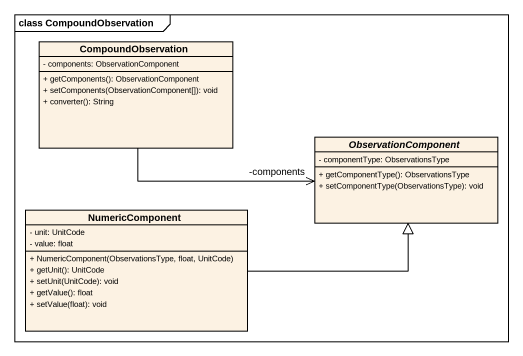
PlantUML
@startuml
mainframe class CompoundObservation
hide circle
hide empty members
skinparam classAttributeIconSize 0
class CompoundObservation {
  - components: ObservationComponent
  + getComponents(): ObservationComponent
  + setComponents(ObservationComponent[]): void
  + converter(): String
}
abstract class ObservationComponent {
  - componentType: ObservationsType
  + getComponentType(): ObservationsType
  + setComponentType(ObservationsType): void
}
class NumericComponent {
  - unit: UnitCode
  - value: float
  + NumericComponent(ObservationsType, float, UnitCode)
  + getUnit(): UnitCode
  + setUnit(UnitCode): void
  + getValue(): float
  + setValue(float): void
}
CompoundObservation -right-> "-components" ObservationComponent
NumericComponent -right-|> ObservationComponent
@enduml
